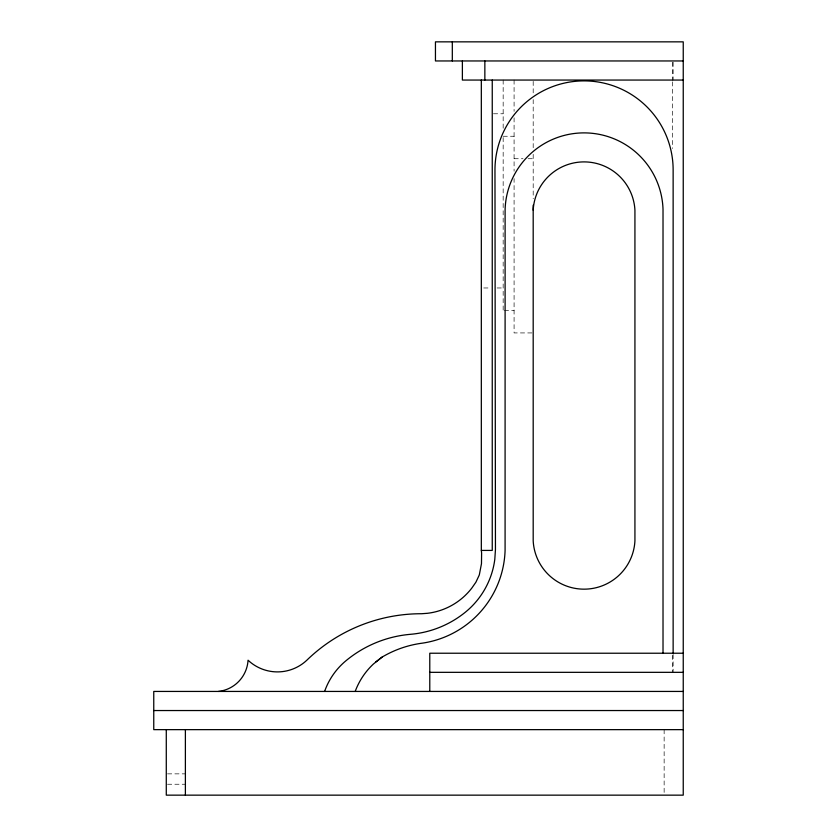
<?xml version="1.0" encoding="UTF-8"?>
<svg xmlns="http://www.w3.org/2000/svg" width="837" height="837" viewBox="0 0 837 837"><rect width="100%" height="100%" fill="white"/><g stroke="black" fill="none" stroke-linecap="round" stroke-linejoin="round"><path stroke-width="0.63" stroke-dasharray="4.18 3.14" d="M493.464 113.78L503.163 113.78M503.163 136.253L514.085 136.253M514.085 158.727L522.999 158.727M528.095 158.727L533.19 158.727M483.755 287.97L491.037 287.97M497.105 287.97L503.163 287.97M504.376 310.454L514.085 310.454M531.913 332.927L514.085 332.927L514.085 178.637M167.546 773.859L185.385 773.859M167.546 784.238L185.385 784.238M673.136 62.231L673.136 80.059M673.136 654.503L673.136 672.331M672.331 62.262L672.331 80.551M672.331 81.859L672.331 148.484M672.331 655.35L672.331 672.331M664.139 729.644L664.139 793.863M533.19 81.367L533.19 94.403M533.19 99.613L533.19 149.143M533.19 154.353L533.19 198.704M514.085 80.059L514.085 111.342M514.085 117.808L514.085 171.177M503.163 80.059L503.163 129.745M503.163 137.55L503.163 310.454"/><path stroke-width="1.26" d="M375.52 662.151L382.101 657.087A105.734 105.734 0 0 1 422.675 643.109A96.935 96.935 0 0 0 505.088 550.516L505.109 209.302A79.002 79.002 0 0 1 584.059 132.884A79.002 79.002 0 0 1 663.019 209.302L663.019 653.226M382.101 657.087L373.438 663.992A71.197 71.197 0 0 0 355.191 691.435M683.243 60.955L435.449 60.955L435.449 41.85L683.243 41.85L683.243 795.15L166.281 795.15L166.281 729.644M683.243 80.059L462.38 80.059L462.38 60.955M481.327 80.059L481.327 550.422L492.25 550.422L492.25 80.059M683.243 653.226L429.779 653.226L429.779 691.435M429.779 672.331L683.243 672.331M683.243 691.435L153.757 691.435L153.757 729.644L683.243 729.644M153.757 710.54L683.243 710.54M481.327 550.422L481.495 551.97A40.574 40.574 0 0 1 481.599 553.142L481.474 563.688L479.434 574.297A6.612 6.612 0 0 1 479.13 575.343L475.918 582.175L471.89 587.982A65.788 65.788 0 0 1 427.435 613.301L421.618 613.73A164.261 164.261 0 0 0 306.844 660.205A42.792 42.792 0 0 1 248.055 660.205A33.386 33.386 0 0 1 218.426 691.435M673.136 653.226L673.136 169.974A89.078 89.078 0 0 0 584.048 80.886A89.078 89.078 0 0 0 494.97 169.974L495.452 549.647L494.803 559.325A81.513 81.513 0 0 1 464.964 612.517A100.775 100.775 0 0 1 410.486 634.31A116.646 116.646 0 0 0 345.786 660.895A69.67 69.67 0 0 0 324.61 691.435M533.19 205.191L533.19 540.838A50.931 50.931 0 0 0 584.059 589.164A50.931 50.931 0 0 0 634.927 540.838L634.927 210.223A50.931 50.931 0 0 0 584.059 161.897A50.931 50.931 0 0 0 533.19 210.223M484.853 60.955L484.853 80.059M452.315 41.85L452.315 60.955M185.385 729.644L185.385 795.15"/></g></svg>
